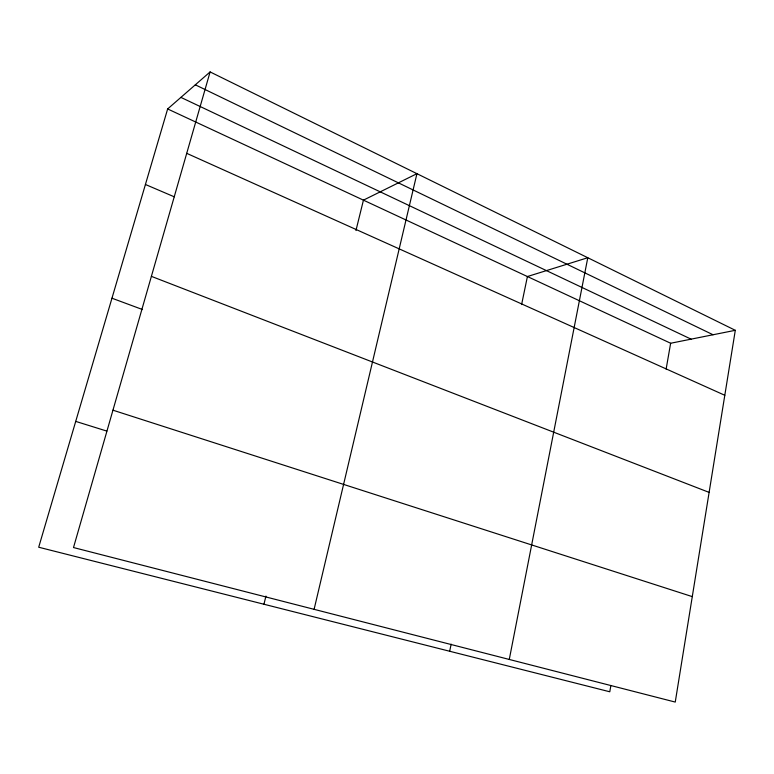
<?xml version="1.0" encoding="UTF-8"?>
<svg xmlns="http://www.w3.org/2000/svg" width="774" height="774" viewBox="0 0 774 774"><rect width="100%" height="100%" fill="white"/><g stroke="black" fill="none" stroke-linecap="round" stroke-linejoin="round"><path stroke-width="1.16" d="M735.3 330.304L675.247 702.076L73.501 547.547L210.102 71.924L735.3 330.304L670.642 343.25L167.648 108.95L38.7 547.228L609.786 691.782L610.821 685.841M666.124 369.121L670.642 343.25M509.273 659.458L587.785 257.732L527.413 276.531L521.599 304.569M449.675 651.253L451.145 644.161M314.099 609.332L416.934 173.676L363.441 200.147L355.953 230.536M263.944 604.242L265.946 596.086M167.648 108.95L210.102 71.924M75.726 421.395L106.831 431.089M112.956 410.191L692.275 596.619M111.959 298.213L142.532 309.552M151.394 276.357L709.119 492.39M145.425 184.483L174.256 196.809M186.718 153.339L724.803 395.282M180.903 97.389L691.095 339.157M195.319 84.821L713.057 334.755"/></g></svg>
